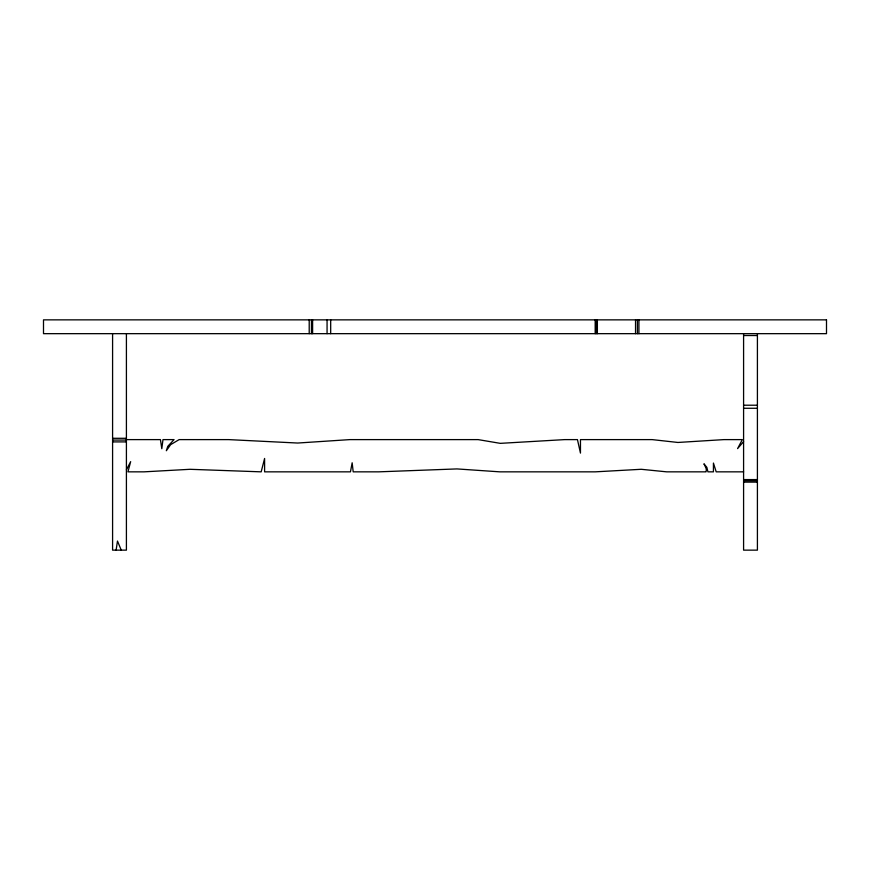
<?xml version="1.0" encoding="UTF-8"?>
<svg xmlns="http://www.w3.org/2000/svg" width="870" height="870" viewBox="0 0 870 870"><rect width="100%" height="100%" fill="white"/><g stroke="black" fill="none" stroke-linecap="round" stroke-linejoin="round"><path stroke-width="1.3" d="M116.112 550.144L117.483 541.042L121.256 550.144M126.411 469.811L130.663 461.644L127.944 471.844L144.028 471.844L190.008 469.3L261.174 471.844L264.6 458.457L264.6 471.844L350.469 471.844L352.154 462.786L353.198 471.844L378.7 471.844L456.946 468.919L499.826 471.844L595.211 471.844L641.201 469.289L666.735 471.844L706.016 471.844A6.177 6.177 0 0 0 705.864 467.81L703.95 463.797L706.853 467.364L707.93 471.844L713.433 471.844L713.433 463.057L716.195 471.844L743.589 471.844M743.589 441.645L737.575 448.615L742.338 439.611L723.905 439.611L677.937 442.46L652.185 439.611L580.464 439.611L580.464 453.096L577.452 439.611L564.652 439.611L500.283 443.352L478.13 439.611L349.827 439.611L297.681 443.037L228.679 439.611L179.144 439.611L170.629 444.657L166.333 450.736L167.769 446.353L174.043 439.611L162.984 439.611L161.798 448.713L160.45 439.611L126.411 439.611M743.589 335.526L757.411 335.526M743.589 405.213L757.411 405.213M743.589 408.28L757.411 408.28M112.589 438.295L126.411 438.295M112.589 440.068L126.411 440.068M112.589 441.906L126.411 441.906M743.589 479.587L757.411 479.587M743.589 480.751L757.411 480.751M743.589 482.121L757.411 482.121M757.411 333.667L757.411 550.144L743.589 550.144L743.589 333.667M638.928 319.856L638.928 333.667M637.416 319.856L637.416 333.667M635.535 319.856L635.535 333.667M597.375 319.856L597.375 333.667M596.211 319.856L596.211 333.667M595.189 319.856L595.189 333.667M330.687 319.856L330.687 333.667M327.066 319.856L327.066 333.667M312.613 319.856L312.613 333.667M311.449 319.856L311.449 333.667M309.209 319.856L309.209 333.667M126.411 333.667L126.411 550.144L112.589 550.144L112.589 333.667M826.5 319.856L43.5 319.856L43.5 333.667L826.5 333.667L826.5 319.856"/></g></svg>
